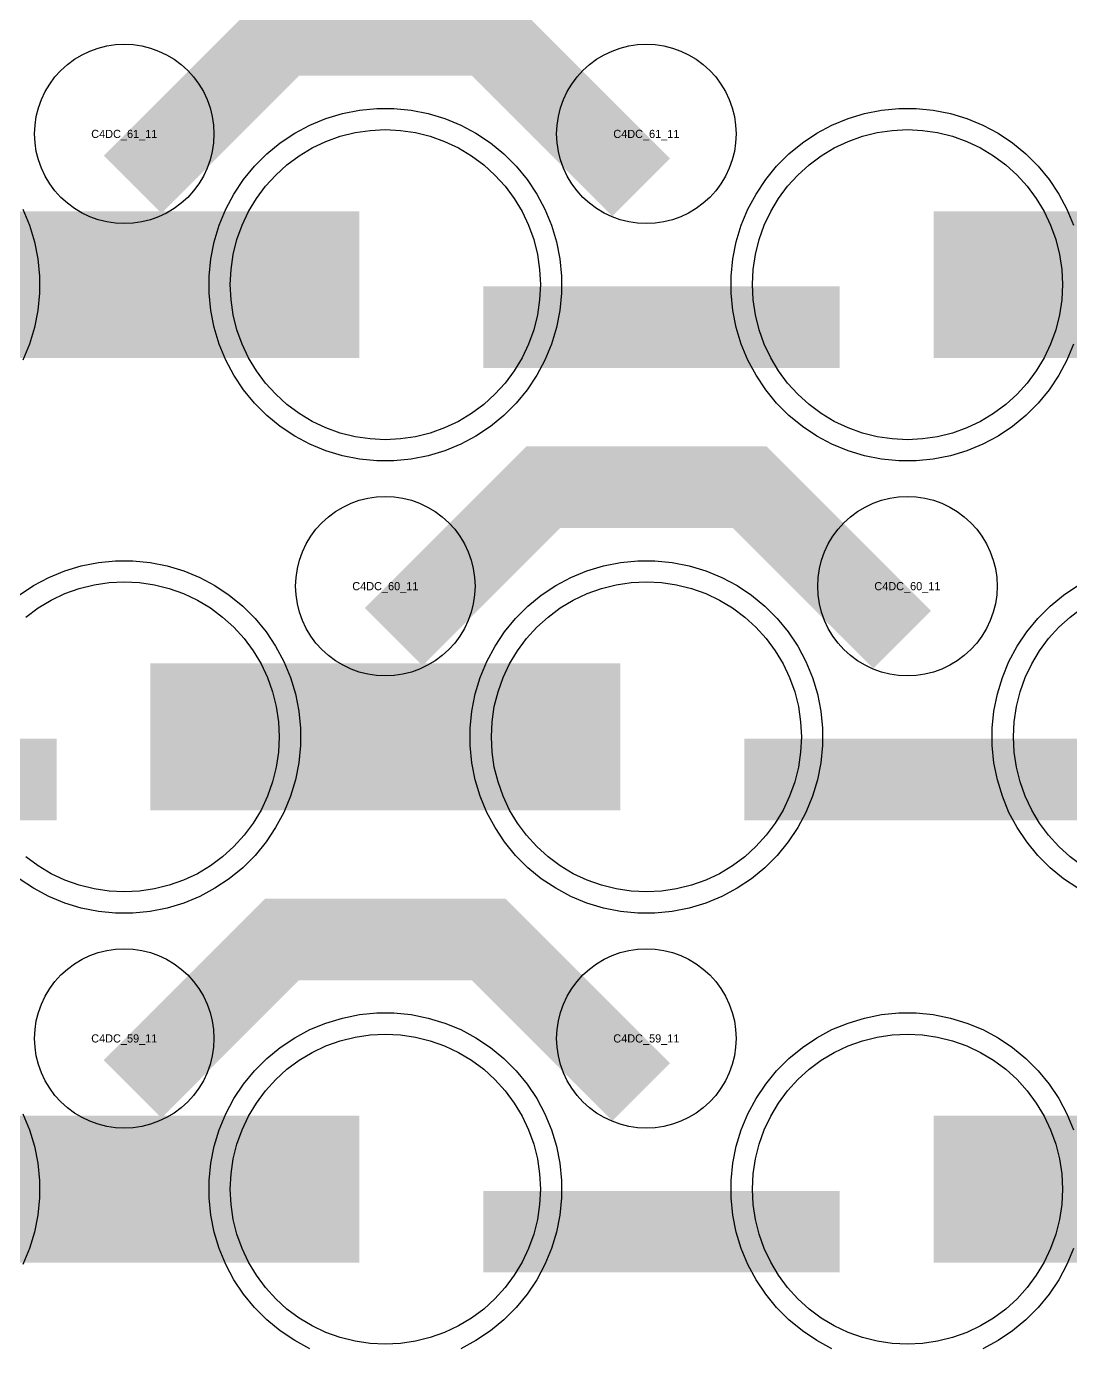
# Model space of a CAD drawing. Extents: x -11880 to 11880, y -14992 to 14992.
# Drawn here: x -8510 to -8190, y -6712.8 to -6308 of the extents above; entities that cross this region are included whole.
import ezdxf
from ezdxf.enums import TextEntityAlignment as Align

# ---------------------------------------------------------------- set-up
doc = ezdxf.new("R2010")
doc.units = 0
doc.header["$MEASUREMENT"] = 0
for name, color, linetype in [('GDS_775_DT_237', 138, 'CONTINUOUS'), ('RDL1_FS', 34, 'CONTINUOUS'), ('RDL_BS', 160, 'CONTINUOUS')]:
    doc.layers.add(name, color=color, linetype=linetype)

msp = doc.modelspace()

# ---------------------------------------------------------------- linework, layer by layer
at = {"layer": 'RDL1_FS'}
for points in [[(-8400, -6434.664), (-8404.657, -6434.435), (-8409.268, -6433.751), (-8413.791, -6432.619), (-8418.181, -6431.047), (-8422.395, -6429.055), (-8426.395, -6426.657), (-8430.14, -6423.879), (-8433.594, -6420.749), (-8436.724, -6417.295), (-8439.502, -6413.55), (-8441.9, -6409.55), (-8443.892, -6405.336), (-8445.464, -6400.946), (-8446.596, -6396.423), (-8447.28, -6391.812), (-8447.509, -6387.155), (-8447.28, -6382.498), (-8446.596, -6377.887), (-8445.464, -6373.364), (-8443.892, -6368.974), (-8441.9, -6364.76), (-8439.502, -6360.76), (-8436.724, -6357.015), (-8433.594, -6353.561), (-8430.14, -6350.431), (-8426.395, -6347.653), (-8422.395, -6345.255), (-8418.181, -6343.263), (-8413.791, -6341.691), (-8409.268, -6340.559), (-8404.657, -6339.875), (-8400, -6339.646), (-8395.343, -6339.875), (-8390.732, -6340.559), (-8386.209, -6341.691), (-8381.819, -6343.263), (-8377.605, -6345.255), (-8373.605, -6347.653), (-8369.86, -6350.431), (-8366.406, -6353.561), (-8363.276, -6357.015), (-8360.498, -6360.76), (-8358.1, -6364.76), (-8356.108, -6368.974), (-8354.536, -6373.364), (-8353.404, -6377.887), (-8352.72, -6382.498), (-8352.491, -6387.155), (-8352.72, -6391.812), (-8353.404, -6396.423), (-8354.536, -6400.946), (-8356.108, -6405.336), (-8358.1, -6409.55), (-8360.498, -6413.55), (-8363.276, -6417.295), (-8366.406, -6420.749), (-8369.86, -6423.879), (-8373.605, -6426.657), (-8377.605, -6429.055), (-8381.819, -6431.047), (-8386.209, -6432.619), (-8390.732, -6433.751), (-8395.343, -6434.435)], [(-8240, -6434.664), (-8244.657, -6434.435), (-8249.268, -6433.751), (-8253.791, -6432.619), (-8258.181, -6431.047), (-8262.395, -6429.055), (-8266.395, -6426.657), (-8270.14, -6423.879), (-8273.594, -6420.749), (-8276.724, -6417.295), (-8279.502, -6413.55), (-8281.9, -6409.55), (-8283.892, -6405.336), (-8285.464, -6400.946), (-8286.596, -6396.423), (-8287.28, -6391.812), (-8287.509, -6387.155), (-8287.28, -6382.498), (-8286.596, -6377.887), (-8285.464, -6373.364), (-8283.892, -6368.974), (-8281.9, -6364.76), (-8279.502, -6360.76), (-8276.724, -6357.015), (-8273.594, -6353.561), (-8270.14, -6350.431), (-8266.395, -6347.653), (-8262.395, -6345.255), (-8258.181, -6343.263), (-8253.791, -6341.691), (-8249.268, -6340.559), (-8244.657, -6339.875), (-8240, -6339.646), (-8235.343, -6339.875), (-8230.732, -6340.559), (-8226.209, -6341.691), (-8221.819, -6343.263), (-8217.605, -6345.255), (-8213.605, -6347.653), (-8209.86, -6350.431), (-8206.406, -6353.561), (-8203.276, -6357.015), (-8200.498, -6360.76), (-8198.1, -6364.76), (-8196.108, -6368.974), (-8194.536, -6373.364), (-8193.404, -6377.887), (-8192.72, -6382.498), (-8192.491, -6387.155), (-8192.72, -6391.812), (-8193.404, -6396.423), (-8194.536, -6400.946), (-8196.108, -6405.336), (-8198.1, -6409.55), (-8200.498, -6413.55), (-8203.276, -6417.295), (-8206.406, -6420.749), (-8209.86, -6423.879), (-8213.605, -6426.657), (-8217.605, -6429.055), (-8221.819, -6431.047), (-8226.209, -6432.619), (-8230.732, -6433.751), (-8235.343, -6434.435)]]:
    msp.add_lwpolyline(points, close=True, dxfattribs=at)
for points in [[(-8551.998, -6387.155, 45, 45, 0), (-8479.998, -6387.155, 45, 45, 0)], [(-8479.998, -6387.155, 45, 45, 0), (-8407.998, -6387.155, 45, 45, 0)], [(-8231.998, -6387.155, 45, 45, 0), (-8159.998, -6387.155, 45, 45, 0)]]:
    msp.add_lwpolyline(points, format="xyseb", dxfattribs=at)
at = {"layer": 'RDL1_FS', "color": 240, "true_color": 0xed1f24}
for points in [[(-8510.14, -6488.996), (-8506.395, -6486.218), (-8502.395, -6483.82), (-8498.181, -6481.828), (-8493.791, -6480.256), (-8489.268, -6479.124), (-8484.657, -6478.44), (-8480, -6478.211), (-8475.343, -6478.44), (-8470.732, -6479.124), (-8466.209, -6480.256), (-8461.819, -6481.828), (-8457.605, -6483.82), (-8453.605, -6486.218), (-8449.86, -6488.996), (-8446.406, -6492.126), (-8443.276, -6495.58), (-8440.498, -6499.325), (-8438.1, -6503.325), (-8436.108, -6507.539), (-8434.536, -6511.929), (-8433.404, -6516.452), (-8432.72, -6521.063), (-8432.491, -6525.72), (-8432.72, -6530.377), (-8433.404, -6534.988), (-8434.536, -6539.511), (-8436.108, -6543.901), (-8438.1, -6548.115), (-8440.498, -6552.115), (-8443.276, -6555.86), (-8446.406, -6559.314), (-8449.86, -6562.444), (-8453.605, -6565.222), (-8457.605, -6567.62), (-8461.819, -6569.612), (-8466.209, -6571.184), (-8470.732, -6572.316), (-8475.343, -6573), (-8480, -6573.229), (-8484.657, -6573), (-8489.268, -6572.316), (-8493.791, -6571.184), (-8498.181, -6569.612), (-8502.395, -6567.62), (-8506.395, -6565.222), (-8510.14, -6562.444)], [(-8186.395, -6565.222), (-8190.14, -6562.444), (-8193.594, -6559.314), (-8196.724, -6555.86), (-8199.502, -6552.115), (-8201.9, -6548.115), (-8203.892, -6543.901), (-8205.464, -6539.511), (-8206.596, -6534.988), (-8207.28, -6530.377), (-8207.509, -6525.72), (-8207.28, -6521.063), (-8206.596, -6516.452), (-8205.464, -6511.929), (-8203.892, -6507.539), (-8201.9, -6503.325), (-8199.502, -6499.325), (-8196.724, -6495.58), (-8193.594, -6492.126), (-8190.14, -6488.996), (-8186.395, -6486.218)]]:
    msp.add_lwpolyline(points, dxfattribs=at)
for points in [[(-8320, -6573.229), (-8324.657, -6573), (-8329.268, -6572.316), (-8333.791, -6571.184), (-8338.181, -6569.612), (-8342.395, -6567.62), (-8346.395, -6565.222), (-8350.14, -6562.444), (-8353.594, -6559.314), (-8356.724, -6555.86), (-8359.502, -6552.115), (-8361.9, -6548.115), (-8363.892, -6543.901), (-8365.464, -6539.511), (-8366.596, -6534.988), (-8367.28, -6530.377), (-8367.509, -6525.72), (-8367.28, -6521.063), (-8366.596, -6516.452), (-8365.464, -6511.929), (-8363.892, -6507.539), (-8361.9, -6503.325), (-8359.502, -6499.325), (-8356.724, -6495.58), (-8353.594, -6492.126), (-8350.14, -6488.996), (-8346.395, -6486.218), (-8342.395, -6483.82), (-8338.181, -6481.828), (-8333.791, -6480.256), (-8329.268, -6479.124), (-8324.657, -6478.44), (-8320, -6478.211), (-8315.343, -6478.44), (-8310.732, -6479.124), (-8306.209, -6480.256), (-8301.819, -6481.828), (-8297.605, -6483.82), (-8293.605, -6486.218), (-8289.86, -6488.996), (-8286.406, -6492.126), (-8283.276, -6495.58), (-8280.498, -6499.325), (-8278.1, -6503.325), (-8276.108, -6507.539), (-8274.536, -6511.929), (-8273.404, -6516.452), (-8272.72, -6521.063), (-8272.491, -6525.72), (-8272.72, -6530.377), (-8273.404, -6534.988), (-8274.536, -6539.511), (-8276.108, -6543.901), (-8278.1, -6548.115), (-8280.498, -6552.115), (-8283.276, -6555.86), (-8286.406, -6559.314), (-8289.86, -6562.444), (-8293.605, -6565.222), (-8297.605, -6567.62), (-8301.819, -6569.612), (-8306.209, -6571.184), (-8310.732, -6572.316), (-8315.343, -6573)], [(-8400, -6711.794), (-8404.657, -6711.565), (-8409.268, -6710.881), (-8413.791, -6709.749), (-8418.181, -6708.177), (-8422.395, -6706.185), (-8426.395, -6703.787), (-8430.14, -6701.009), (-8433.594, -6697.879), (-8436.724, -6694.425), (-8439.502, -6690.68), (-8441.9, -6686.68), (-8443.892, -6682.466), (-8445.464, -6678.076), (-8446.596, -6673.553), (-8447.28, -6668.942), (-8447.509, -6664.285), (-8447.28, -6659.628), (-8446.596, -6655.017), (-8445.464, -6650.494), (-8443.892, -6646.104), (-8441.9, -6641.89), (-8439.502, -6637.89), (-8436.724, -6634.145), (-8433.594, -6630.691), (-8430.14, -6627.561), (-8426.395, -6624.783), (-8422.395, -6622.385), (-8418.181, -6620.393), (-8413.791, -6618.821), (-8409.268, -6617.689), (-8404.657, -6617.005), (-8400, -6616.776), (-8395.343, -6617.005), (-8390.732, -6617.689), (-8386.209, -6618.821), (-8381.819, -6620.393), (-8377.605, -6622.385), (-8373.605, -6624.783), (-8369.86, -6627.561), (-8366.406, -6630.691), (-8363.276, -6634.145), (-8360.498, -6637.89), (-8358.1, -6641.89), (-8356.108, -6646.104), (-8354.536, -6650.494), (-8353.404, -6655.017), (-8352.72, -6659.628), (-8352.491, -6664.285), (-8352.72, -6668.942), (-8353.404, -6673.553), (-8354.536, -6678.076), (-8356.108, -6682.466), (-8358.1, -6686.68), (-8360.498, -6690.68), (-8363.276, -6694.425), (-8366.406, -6697.879), (-8369.86, -6701.009), (-8373.605, -6703.787), (-8377.605, -6706.185), (-8381.819, -6708.177), (-8386.209, -6709.749), (-8390.732, -6710.881), (-8395.343, -6711.565)], [(-8240, -6711.794), (-8244.657, -6711.565), (-8249.268, -6710.881), (-8253.791, -6709.749), (-8258.181, -6708.177), (-8262.395, -6706.185), (-8266.395, -6703.787), (-8270.14, -6701.009), (-8273.594, -6697.879), (-8276.724, -6694.425), (-8279.502, -6690.68), (-8281.9, -6686.68), (-8283.892, -6682.466), (-8285.464, -6678.076), (-8286.596, -6673.553), (-8287.28, -6668.942), (-8287.509, -6664.285), (-8287.28, -6659.628), (-8286.596, -6655.017), (-8285.464, -6650.494), (-8283.892, -6646.104), (-8281.9, -6641.89), (-8279.502, -6637.89), (-8276.724, -6634.145), (-8273.594, -6630.691), (-8270.14, -6627.561), (-8266.395, -6624.783), (-8262.395, -6622.385), (-8258.181, -6620.393), (-8253.791, -6618.821), (-8249.268, -6617.689), (-8244.657, -6617.005), (-8240, -6616.776), (-8235.343, -6617.005), (-8230.732, -6617.689), (-8226.209, -6618.821), (-8221.819, -6620.393), (-8217.605, -6622.385), (-8213.605, -6624.783), (-8209.86, -6627.561), (-8206.406, -6630.691), (-8203.276, -6634.145), (-8200.498, -6637.89), (-8198.1, -6641.89), (-8196.108, -6646.104), (-8194.536, -6650.494), (-8193.404, -6655.017), (-8192.72, -6659.628), (-8192.491, -6664.285), (-8192.72, -6668.942), (-8193.404, -6673.553), (-8194.536, -6678.076), (-8196.108, -6682.466), (-8198.1, -6686.68), (-8200.498, -6690.68), (-8203.276, -6694.425), (-8206.406, -6697.879), (-8209.86, -6701.009), (-8213.605, -6703.787), (-8217.605, -6706.185), (-8221.819, -6708.177), (-8226.209, -6709.749), (-8230.732, -6710.881), (-8235.343, -6711.565)]]:
    msp.add_lwpolyline(points, close=True, dxfattribs=at)
for points in [[(-8471.998, -6525.72, 45, 45, 0), (-8399.998, -6525.72, 45, 45, 0)], [(-8399.998, -6525.72, 45, 45, 0), (-8327.998, -6525.72, 45, 45, 0)], [(-8551.998, -6664.285, 45, 45, 0), (-8479.998, -6664.285, 45, 45, 0)], [(-8479.998, -6664.285, 45, 45, 0), (-8407.998, -6664.285, 45, 45, 0)], [(-8231.998, -6664.285, 45, 45, 0), (-8159.998, -6664.285, 45, 45, 0)]]:
    msp.add_lwpolyline(points, format="xyseb", dxfattribs=at)
at = {"layer": 'RDL_BS'}
for points in [[(-8477.438, -6356.469, 25, 25, 0), (-8431.623, -6310.654, 25, 25, 0), (-8398.07, -6310.654, 25, 25, 0)], [(-8321.599, -6357.368, 25, 25, 0), (-8368.313, -6310.654, 25, 25, 0), (-8398.071, -6310.654, 25, 25, 0)], [(-8369.984, -6400.168, 25, 25, 0), (-8260.719, -6400.168, 25, 25, 0)], [(-8397.438, -6495.034, 25, 25, 0), (-8351.623, -6449.219, 25, 25, 0), (-8318.07, -6449.219, 25, 25, 0)], [(-8241.599, -6495.933, 25, 25, 0), (-8288.313, -6449.219, 25, 25, 0), (-8318.071, -6449.219, 25, 25, 0)], [(-8477.438, -6633.599, 25, 25, 0), (-8431.623, -6587.784, 25, 25, 0), (-8398.07, -6587.784, 25, 25, 0)], [(-8321.599, -6634.498, 25, 25, 0), (-8368.313, -6587.784, 25, 25, 0), (-8398.071, -6587.784, 25, 25, 0)]]:
    msp.add_lwpolyline(points, format="xyseb", dxfattribs=at)
for points in [[(-8480, -6368.461), (-8482.693, -6368.329), (-8485.365, -6367.933), (-8487.984, -6367.276), (-8490.519, -6366.369), (-8492.956, -6365.217), (-8495.28, -6363.824), (-8497.443, -6362.221), (-8499.442, -6360.409), (-8501.254, -6358.41), (-8502.857, -6356.247), (-8504.25, -6353.923), (-8505.402, -6351.486), (-8506.309, -6348.951), (-8506.966, -6346.332), (-8507.362, -6343.66), (-8507.494, -6340.967), (-8507.362, -6338.274), (-8506.966, -6335.602), (-8506.309, -6332.983), (-8505.402, -6330.448), (-8504.25, -6328.011), (-8502.857, -6325.687), (-8501.254, -6323.524), (-8499.442, -6321.525), (-8497.443, -6319.713), (-8495.28, -6318.11), (-8492.956, -6316.717), (-8490.519, -6315.565), (-8487.984, -6314.658), (-8485.365, -6314.001), (-8482.693, -6313.605), (-8480, -6313.473), (-8477.307, -6313.605), (-8474.635, -6314.001), (-8472.016, -6314.658), (-8469.481, -6315.565), (-8467.044, -6316.717), (-8464.72, -6318.11), (-8462.557, -6319.713), (-8460.558, -6321.525), (-8458.746, -6323.524), (-8457.143, -6325.687), (-8455.75, -6328.011), (-8454.598, -6330.448), (-8453.691, -6332.983), (-8453.034, -6335.602), (-8452.638, -6338.274), (-8452.506, -6340.967), (-8452.638, -6343.66), (-8453.034, -6346.332), (-8453.691, -6348.951), (-8454.598, -6351.486), (-8455.75, -6353.923), (-8457.143, -6356.247), (-8458.746, -6358.41), (-8460.558, -6360.409), (-8462.557, -6362.221), (-8464.72, -6363.824), (-8467.044, -6365.217), (-8469.481, -6366.369), (-8472.016, -6367.276), (-8474.635, -6367.933), (-8477.307, -6368.329)], [(-8320, -6368.461), (-8322.693, -6368.329), (-8325.365, -6367.933), (-8327.984, -6367.276), (-8330.519, -6366.369), (-8332.956, -6365.217), (-8335.28, -6363.824), (-8337.443, -6362.221), (-8339.442, -6360.409), (-8341.254, -6358.41), (-8342.857, -6356.247), (-8344.25, -6353.923), (-8345.402, -6351.486), (-8346.309, -6348.951), (-8346.966, -6346.332), (-8347.362, -6343.66), (-8347.494, -6340.967), (-8347.362, -6338.274), (-8346.966, -6335.602), (-8346.309, -6332.983), (-8345.402, -6330.448), (-8344.25, -6328.011), (-8342.857, -6325.687), (-8341.254, -6323.524), (-8339.442, -6321.525), (-8337.443, -6319.713), (-8335.28, -6318.11), (-8332.956, -6316.717), (-8330.519, -6315.565), (-8327.984, -6314.658), (-8325.365, -6314.001), (-8322.693, -6313.605), (-8320, -6313.473), (-8317.307, -6313.605), (-8314.635, -6314.001), (-8312.016, -6314.658), (-8309.481, -6315.565), (-8307.044, -6316.717), (-8304.72, -6318.11), (-8302.557, -6319.713), (-8300.558, -6321.525), (-8298.746, -6323.524), (-8297.143, -6325.687), (-8295.75, -6328.011), (-8294.598, -6330.448), (-8293.691, -6332.983), (-8293.034, -6335.602), (-8292.638, -6338.274), (-8292.506, -6340.967), (-8292.638, -6343.66), (-8293.034, -6346.332), (-8293.691, -6348.951), (-8294.598, -6351.486), (-8295.75, -6353.923), (-8297.143, -6356.247), (-8298.746, -6358.41), (-8300.558, -6360.409), (-8302.557, -6362.221), (-8304.72, -6363.824), (-8307.044, -6365.217), (-8309.481, -6366.369), (-8312.016, -6367.276), (-8314.635, -6367.933), (-8317.307, -6368.329)], [(-8402.644, -6441.155), (-8407.938, -6440.638), (-8413.165, -6439.592), (-8418.205, -6438.061), (-8423.115, -6436.03), (-8427.777, -6433.538), (-8432.191, -6430.591), (-8436.292, -6427.229), (-8440.074, -6423.447), (-8443.436, -6419.346), (-8446.383, -6414.932), (-8448.875, -6410.27), (-8450.906, -6405.36), (-8452.437, -6400.32), (-8453.483, -6395.093), (-8454, -6389.799), (-8454, -6384.511), (-8453.483, -6379.217), (-8452.437, -6373.99), (-8450.906, -6368.95), (-8448.875, -6364.04), (-8446.383, -6359.378), (-8443.436, -6354.964), (-8440.074, -6350.863), (-8436.292, -6347.081), (-8432.191, -6343.719), (-8427.777, -6340.772), (-8423.115, -6338.28), (-8418.205, -6336.249), (-8413.165, -6334.718), (-8407.938, -6333.672), (-8402.644, -6333.155), (-8397.356, -6333.155), (-8392.062, -6333.672), (-8386.835, -6334.718), (-8381.795, -6336.249), (-8376.885, -6338.28), (-8372.223, -6340.772), (-8367.809, -6343.719), (-8363.708, -6347.081), (-8359.926, -6350.863), (-8356.564, -6354.964), (-8353.617, -6359.378), (-8351.125, -6364.04), (-8349.094, -6368.95), (-8347.563, -6373.99), (-8346.517, -6379.217), (-8346, -6384.511), (-8346, -6389.799), (-8346.517, -6395.093), (-8347.563, -6400.32), (-8349.094, -6405.36), (-8351.125, -6410.27), (-8353.617, -6414.932), (-8356.564, -6419.346), (-8359.926, -6423.447), (-8363.708, -6427.229), (-8367.809, -6430.591), (-8372.223, -6433.538), (-8376.885, -6436.03), (-8381.795, -6438.061), (-8386.835, -6439.592), (-8392.062, -6440.638), (-8397.356, -6441.155)], [(-8400, -6507.026), (-8402.693, -6506.894), (-8405.365, -6506.498), (-8407.984, -6505.841), (-8410.519, -6504.934), (-8412.956, -6503.782), (-8415.28, -6502.389), (-8417.443, -6500.786), (-8419.442, -6498.974), (-8421.254, -6496.975), (-8422.857, -6494.812), (-8424.25, -6492.488), (-8425.402, -6490.051), (-8426.309, -6487.516), (-8426.966, -6484.897), (-8427.362, -6482.225), (-8427.494, -6479.532), (-8427.362, -6476.839), (-8426.966, -6474.167), (-8426.309, -6471.548), (-8425.402, -6469.013), (-8424.25, -6466.576), (-8422.857, -6464.252), (-8421.254, -6462.089), (-8419.442, -6460.09), (-8417.443, -6458.278), (-8415.28, -6456.675), (-8412.956, -6455.282), (-8410.519, -6454.13), (-8407.984, -6453.223), (-8405.365, -6452.566), (-8402.693, -6452.17), (-8400, -6452.038), (-8397.307, -6452.17), (-8394.635, -6452.566), (-8392.016, -6453.223), (-8389.481, -6454.13), (-8387.044, -6455.282), (-8384.72, -6456.675), (-8382.557, -6458.278), (-8380.558, -6460.09), (-8378.746, -6462.089), (-8377.143, -6464.252), (-8375.75, -6466.576), (-8374.598, -6469.013), (-8373.691, -6471.548), (-8373.034, -6474.167), (-8372.638, -6476.839), (-8372.506, -6479.532), (-8372.638, -6482.225), (-8373.034, -6484.897), (-8373.691, -6487.516), (-8374.598, -6490.051), (-8375.75, -6492.488), (-8377.143, -6494.812), (-8378.746, -6496.975), (-8380.558, -6498.974), (-8382.557, -6500.786), (-8384.72, -6502.389), (-8387.044, -6503.782), (-8389.481, -6504.934), (-8392.016, -6505.841), (-8394.635, -6506.498), (-8397.307, -6506.894)], [(-8240, -6507.026), (-8242.693, -6506.894), (-8245.365, -6506.498), (-8247.984, -6505.841), (-8250.519, -6504.934), (-8252.956, -6503.782), (-8255.28, -6502.389), (-8257.443, -6500.786), (-8259.442, -6498.974), (-8261.254, -6496.975), (-8262.857, -6494.812), (-8264.25, -6492.488), (-8265.402, -6490.051), (-8266.309, -6487.516), (-8266.966, -6484.897), (-8267.362, -6482.225), (-8267.494, -6479.532), (-8267.362, -6476.839), (-8266.966, -6474.167), (-8266.309, -6471.548), (-8265.402, -6469.013), (-8264.25, -6466.576), (-8262.857, -6464.252), (-8261.254, -6462.089), (-8259.442, -6460.09), (-8257.443, -6458.278), (-8255.28, -6456.675), (-8252.956, -6455.282), (-8250.519, -6454.13), (-8247.984, -6453.223), (-8245.365, -6452.566), (-8242.693, -6452.17), (-8240, -6452.038), (-8237.307, -6452.17), (-8234.635, -6452.566), (-8232.016, -6453.223), (-8229.481, -6454.13), (-8227.044, -6455.282), (-8224.72, -6456.675), (-8222.557, -6458.278), (-8220.558, -6460.09), (-8218.746, -6462.089), (-8217.143, -6464.252), (-8215.75, -6466.576), (-8214.598, -6469.013), (-8213.691, -6471.548), (-8213.034, -6474.167), (-8212.638, -6476.839), (-8212.506, -6479.532), (-8212.638, -6482.225), (-8213.034, -6484.897), (-8213.691, -6487.516), (-8214.598, -6490.051), (-8215.75, -6492.488), (-8217.143, -6494.812), (-8218.746, -6496.975), (-8220.558, -6498.974), (-8222.557, -6500.786), (-8224.72, -6502.389), (-8227.044, -6503.782), (-8229.481, -6504.934), (-8232.016, -6505.841), (-8234.635, -6506.498), (-8237.307, -6506.894)], [(-8480, -6645.591), (-8482.693, -6645.459), (-8485.365, -6645.063), (-8487.984, -6644.406), (-8490.519, -6643.499), (-8492.956, -6642.347), (-8495.28, -6640.954), (-8497.443, -6639.351), (-8499.442, -6637.539), (-8501.254, -6635.54), (-8502.857, -6633.377), (-8504.25, -6631.053), (-8505.402, -6628.616), (-8506.309, -6626.081), (-8506.966, -6623.462), (-8507.362, -6620.79), (-8507.494, -6618.097), (-8507.362, -6615.404), (-8506.966, -6612.732), (-8506.309, -6610.113), (-8505.402, -6607.578), (-8504.25, -6605.141), (-8502.857, -6602.817), (-8501.254, -6600.654), (-8499.442, -6598.655), (-8497.443, -6596.843), (-8495.28, -6595.24), (-8492.956, -6593.847), (-8490.519, -6592.695), (-8487.984, -6591.788), (-8485.365, -6591.131), (-8482.693, -6590.735), (-8480, -6590.603), (-8477.307, -6590.735), (-8474.635, -6591.131), (-8472.016, -6591.788), (-8469.481, -6592.695), (-8467.044, -6593.847), (-8464.72, -6595.24), (-8462.557, -6596.843), (-8460.558, -6598.655), (-8458.746, -6600.654), (-8457.143, -6602.817), (-8455.75, -6605.141), (-8454.598, -6607.578), (-8453.691, -6610.113), (-8453.034, -6612.732), (-8452.638, -6615.404), (-8452.506, -6618.097), (-8452.638, -6620.79), (-8453.034, -6623.462), (-8453.691, -6626.081), (-8454.598, -6628.616), (-8455.75, -6631.053), (-8457.143, -6633.377), (-8458.746, -6635.54), (-8460.558, -6637.539), (-8462.557, -6639.351), (-8464.72, -6640.954), (-8467.044, -6642.347), (-8469.481, -6643.499), (-8472.016, -6644.406), (-8474.635, -6645.063), (-8477.307, -6645.459)], [(-8320, -6645.591), (-8322.693, -6645.459), (-8325.365, -6645.063), (-8327.984, -6644.406), (-8330.519, -6643.499), (-8332.956, -6642.347), (-8335.28, -6640.954), (-8337.443, -6639.351), (-8339.442, -6637.539), (-8341.254, -6635.54), (-8342.857, -6633.377), (-8344.25, -6631.053), (-8345.402, -6628.616), (-8346.309, -6626.081), (-8346.966, -6623.462), (-8347.362, -6620.79), (-8347.494, -6618.097), (-8347.362, -6615.404), (-8346.966, -6612.732), (-8346.309, -6610.113), (-8345.402, -6607.578), (-8344.25, -6605.141), (-8342.857, -6602.817), (-8341.254, -6600.654), (-8339.442, -6598.655), (-8337.443, -6596.843), (-8335.28, -6595.24), (-8332.956, -6593.847), (-8330.519, -6592.695), (-8327.984, -6591.788), (-8325.365, -6591.131), (-8322.693, -6590.735), (-8320, -6590.603), (-8317.307, -6590.735), (-8314.635, -6591.131), (-8312.016, -6591.788), (-8309.481, -6592.695), (-8307.044, -6593.847), (-8304.72, -6595.24), (-8302.557, -6596.843), (-8300.558, -6598.655), (-8298.746, -6600.654), (-8297.143, -6602.817), (-8295.75, -6605.141), (-8294.598, -6607.578), (-8293.691, -6610.113), (-8293.034, -6612.732), (-8292.638, -6615.404), (-8292.506, -6618.097), (-8292.638, -6620.79), (-8293.034, -6623.462), (-8293.691, -6626.081), (-8294.598, -6628.616), (-8295.75, -6631.053), (-8297.143, -6633.377), (-8298.746, -6635.54), (-8300.558, -6637.539), (-8302.557, -6639.351), (-8304.72, -6640.954), (-8307.044, -6642.347), (-8309.481, -6643.499), (-8312.016, -6644.406), (-8314.635, -6645.063), (-8317.307, -6645.459)]]:
    msp.add_lwpolyline(points, close=True, dxfattribs=at)
for points in [[(-8189.094, -6405.36), (-8191.125, -6410.27), (-8193.617, -6414.932), (-8196.564, -6419.346), (-8199.926, -6423.447), (-8203.708, -6427.229), (-8207.809, -6430.591), (-8212.223, -6433.538), (-8216.885, -6436.03), (-8221.795, -6438.061), (-8226.835, -6439.592), (-8232.062, -6440.638), (-8237.356, -6441.155), (-8242.644, -6441.155), (-8247.938, -6440.638), (-8253.165, -6439.592), (-8258.205, -6438.061), (-8263.115, -6436.03), (-8267.777, -6433.538), (-8272.191, -6430.591), (-8276.292, -6427.229), (-8280.074, -6423.447), (-8283.436, -6419.346), (-8286.383, -6414.932), (-8288.875, -6410.27), (-8290.906, -6405.36), (-8292.437, -6400.32), (-8293.483, -6395.093), (-8294, -6389.799), (-8294, -6384.511), (-8293.483, -6379.217), (-8292.437, -6373.99), (-8290.906, -6368.95), (-8288.875, -6364.04), (-8286.383, -6359.378), (-8283.436, -6354.964), (-8280.074, -6350.863), (-8276.292, -6347.081), (-8272.191, -6343.719), (-8267.777, -6340.772), (-8263.115, -6338.28), (-8258.205, -6336.249), (-8253.165, -6334.718), (-8247.938, -6333.672), (-8242.644, -6333.155), (-8237.356, -6333.155), (-8232.062, -6333.672), (-8226.835, -6334.718), (-8221.795, -6336.249), (-8216.885, -6338.28), (-8212.223, -6340.772), (-8207.809, -6343.719), (-8203.708, -6347.081), (-8199.926, -6350.863), (-8196.564, -6354.964), (-8193.617, -6359.378), (-8191.125, -6364.04), (-8189.094, -6368.95)], [(-8511.125, -6364.04), (-8509.094, -6368.95), (-8507.563, -6373.99), (-8506.517, -6379.217), (-8506, -6384.511), (-8506, -6389.799), (-8506.517, -6395.093), (-8507.563, -6400.32), (-8509.094, -6405.36), (-8511.125, -6410.27)]]:
    msp.add_lwpolyline(points, dxfattribs=at)
at = {"layer": 'RDL_BS', "color": 240, "true_color": 0xed1f24}
for points in [[(-8512.191, -6482.284), (-8507.777, -6479.337), (-8503.115, -6476.845), (-8498.205, -6474.814), (-8493.165, -6473.283), (-8487.938, -6472.237), (-8482.644, -6471.72), (-8477.356, -6471.72), (-8472.062, -6472.237), (-8466.835, -6473.283), (-8461.795, -6474.814), (-8456.885, -6476.845), (-8452.223, -6479.337), (-8447.809, -6482.284), (-8443.708, -6485.646), (-8439.926, -6489.428), (-8436.564, -6493.529), (-8433.617, -6497.943), (-8431.125, -6502.605), (-8429.094, -6507.515), (-8427.563, -6512.555), (-8426.517, -6517.782), (-8426, -6523.076), (-8426, -6528.364), (-8426.517, -6533.658), (-8427.563, -6538.885), (-8429.094, -6543.925), (-8431.125, -6548.835), (-8433.617, -6553.497), (-8436.564, -6557.911), (-8439.926, -6562.012), (-8443.708, -6565.794), (-8447.809, -6569.156), (-8452.223, -6572.103), (-8456.885, -6574.595), (-8461.795, -6576.626), (-8466.835, -6578.157), (-8472.062, -6579.203), (-8477.356, -6579.72), (-8482.644, -6579.72), (-8487.938, -6579.203), (-8493.165, -6578.157), (-8498.205, -6576.626), (-8503.115, -6574.595), (-8507.777, -6572.103), (-8512.191, -6569.156)], [(-8187.777, -6572.103), (-8192.191, -6569.156), (-8196.292, -6565.794), (-8200.074, -6562.012), (-8203.436, -6557.911), (-8206.383, -6553.497), (-8208.875, -6548.835), (-8210.906, -6543.925), (-8212.437, -6538.885), (-8213.483, -6533.658), (-8214, -6528.364), (-8214, -6523.076), (-8213.483, -6517.782), (-8212.437, -6512.555), (-8210.906, -6507.515), (-8208.875, -6502.605), (-8206.383, -6497.943), (-8203.436, -6493.529), (-8200.074, -6489.428), (-8196.292, -6485.646), (-8192.191, -6482.284), (-8187.777, -6479.337)], [(-8423.115, -6713.16), (-8427.777, -6710.668), (-8432.191, -6707.721), (-8436.292, -6704.359), (-8440.074, -6700.577), (-8443.436, -6696.476), (-8446.383, -6692.062), (-8448.875, -6687.4), (-8450.906, -6682.49), (-8452.437, -6677.45), (-8453.483, -6672.223), (-8454, -6666.929), (-8454, -6661.641), (-8453.483, -6656.347), (-8452.437, -6651.12), (-8450.906, -6646.08), (-8448.875, -6641.17), (-8446.383, -6636.508), (-8443.436, -6632.094), (-8440.074, -6627.993), (-8436.292, -6624.211), (-8432.191, -6620.849), (-8427.777, -6617.902), (-8423.115, -6615.41), (-8418.205, -6613.379), (-8413.165, -6611.848), (-8407.938, -6610.802), (-8402.644, -6610.285), (-8397.356, -6610.285), (-8392.062, -6610.802), (-8386.835, -6611.848), (-8381.795, -6613.379), (-8376.885, -6615.41), (-8372.223, -6617.902), (-8367.809, -6620.849), (-8363.708, -6624.211), (-8359.926, -6627.993), (-8356.564, -6632.094), (-8353.617, -6636.508), (-8351.125, -6641.17), (-8349.094, -6646.08), (-8347.563, -6651.12), (-8346.517, -6656.347), (-8346, -6661.641), (-8346, -6666.929), (-8346.517, -6672.223), (-8347.563, -6677.45), (-8349.094, -6682.49), (-8351.125, -6687.4), (-8353.617, -6692.062), (-8356.564, -6696.476), (-8359.926, -6700.577), (-8363.708, -6704.359), (-8367.809, -6707.721), (-8372.223, -6710.668), (-8376.885, -6713.16)], [(-8263.115, -6713.16), (-8267.777, -6710.668), (-8272.191, -6707.721), (-8276.292, -6704.359), (-8280.074, -6700.577), (-8283.436, -6696.476), (-8286.383, -6692.062), (-8288.875, -6687.4), (-8290.906, -6682.49), (-8292.437, -6677.45), (-8293.483, -6672.223), (-8294, -6666.929), (-8294, -6661.641), (-8293.483, -6656.347), (-8292.437, -6651.12), (-8290.906, -6646.08), (-8288.875, -6641.17), (-8286.383, -6636.508), (-8283.436, -6632.094), (-8280.074, -6627.993), (-8276.292, -6624.211), (-8272.191, -6620.849), (-8267.777, -6617.902), (-8263.115, -6615.41), (-8258.205, -6613.379), (-8253.165, -6611.848), (-8247.938, -6610.802), (-8242.644, -6610.285), (-8237.356, -6610.285), (-8232.062, -6610.802), (-8226.835, -6611.848), (-8221.795, -6613.379), (-8216.885, -6615.41), (-8212.223, -6617.902), (-8207.809, -6620.849), (-8203.708, -6624.211), (-8199.926, -6627.993), (-8196.564, -6632.094), (-8193.617, -6636.508), (-8191.125, -6641.17), (-8189.094, -6646.08)], [(-8511.125, -6641.17), (-8509.094, -6646.08), (-8507.563, -6651.12), (-8506.517, -6656.347), (-8506, -6661.641), (-8506, -6666.929), (-8506.517, -6672.223), (-8507.563, -6677.45), (-8509.094, -6682.49), (-8511.125, -6687.4)], [(-8189.094, -6682.49), (-8191.125, -6687.4), (-8193.617, -6692.062), (-8196.564, -6696.476), (-8199.926, -6700.577), (-8203.708, -6704.359), (-8207.809, -6707.721), (-8212.223, -6710.668), (-8216.885, -6713.16)]]:
    msp.add_lwpolyline(points, dxfattribs=at)
msp.add_lwpolyline([(-8322.644, -6579.72), (-8327.938, -6579.203), (-8333.165, -6578.157), (-8338.205, -6576.626), (-8343.115, -6574.595), (-8347.777, -6572.103), (-8352.191, -6569.156), (-8356.292, -6565.794), (-8360.074, -6562.012), (-8363.436, -6557.911), (-8366.383, -6553.497), (-8368.875, -6548.835), (-8370.906, -6543.925), (-8372.437, -6538.885), (-8373.483, -6533.658), (-8374, -6528.364), (-8374, -6523.076), (-8373.483, -6517.782), (-8372.437, -6512.555), (-8370.906, -6507.515), (-8368.875, -6502.605), (-8366.383, -6497.943), (-8363.436, -6493.529), (-8360.074, -6489.428), (-8356.292, -6485.646), (-8352.191, -6482.284), (-8347.777, -6479.337), (-8343.115, -6476.845), (-8338.205, -6474.814), (-8333.165, -6473.283), (-8327.938, -6472.237), (-8322.644, -6471.72), (-8317.356, -6471.72), (-8312.062, -6472.237), (-8306.835, -6473.283), (-8301.795, -6474.814), (-8296.885, -6476.845), (-8292.223, -6479.337), (-8287.809, -6482.284), (-8283.708, -6485.646), (-8279.926, -6489.428), (-8276.564, -6493.529), (-8273.617, -6497.943), (-8271.125, -6502.605), (-8269.094, -6507.515), (-8267.563, -6512.555), (-8266.517, -6517.782), (-8266, -6523.076), (-8266, -6528.364), (-8266.517, -6533.658), (-8267.563, -6538.885), (-8269.094, -6543.925), (-8271.125, -6548.835), (-8273.617, -6553.497), (-8276.564, -6557.911), (-8279.926, -6562.012), (-8283.708, -6565.794), (-8287.809, -6569.156), (-8292.223, -6572.103), (-8296.885, -6574.595), (-8301.795, -6576.626), (-8306.835, -6578.157), (-8312.062, -6579.203), (-8317.356, -6579.72)], close=True, dxfattribs=at)
for points in [[(-8609.984, -6538.733, 25, 25, 0), (-8500.719, -6538.733, 25, 25, 0)], [(-8289.984, -6538.733, 25, 25, 0), (-8180.719, -6538.733, 25, 25, 0)], [(-8369.984, -6677.298, 25, 25, 0), (-8260.719, -6677.298, 25, 25, 0)]]:
    msp.add_lwpolyline(points, format="xyseb", dxfattribs=at)

# ---------------------------------------------------------------- texts
at = {"layer": 'GDS_775_DT_237'}
for s, p in [('C4DC_61_11', (-8480, -6340.967)), ('C4DC_61_11', (-8480, -6340.967)), ('C4DC_61_11', (-8320, -6340.967)), ('C4DC_61_11', (-8320, -6340.967)), ('C4DC_60_11', (-8400, -6479.532)), ('C4DC_60_11', (-8400, -6479.532)), ('C4DC_60_11', (-8240, -6479.532)), ('C4DC_60_11', (-8240, -6479.532)), ('C4DC_59_11', (-8480, -6618.097)), ('C4DC_59_11', (-8480, -6618.097)), ('C4DC_59_11', (-8320, -6618.097)), ('C4DC_59_11', (-8320, -6618.097))]:
    msp.add_text(s, height=2.5, dxfattribs=at).set_placement(p, align=Align.MIDDLE_CENTER)

doc.saveas('drawing.dxf')
